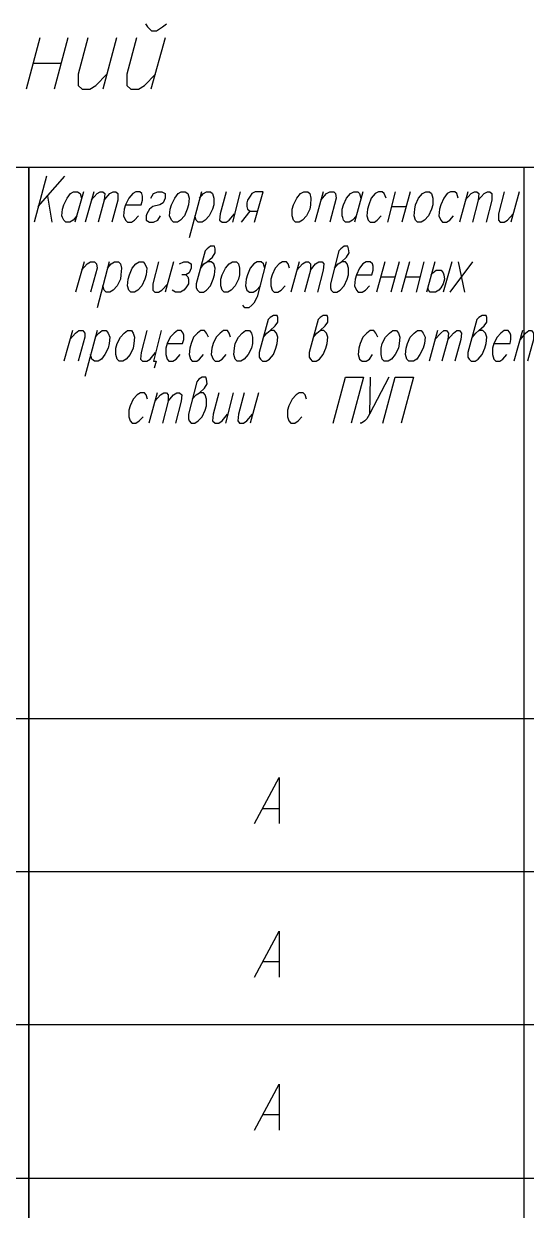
# Model space of a CAD drawing. Header units: millimetres. Extents: x 2185 to 8290, y 601 to 2456.
# Drawn here: x 4249 to 4288.9, y 1358.2 to 1452.3 of the extents above; entities that cross this region are included whole.
import ezdxf

# ---------------------------------------------------------------- set-up
doc = ezdxf.new("R2010")
doc.units = ezdxf.units.MM
doc.layers.add('PDF _НОВЫЙ', color=7, linetype='Continuous')
doc.layers.add('PDF _Спецификации', color=7, linetype='Continuous')

msp = doc.modelspace()

# ---------------------------------------------------------------- linework, layer by layer
at = {"layer": 'PDF _НОВЫЙ', "lineweight": 25}
for points in [[(4258.676, 1452.346), (4258.83, 1452.089), (4259.138, 1451.781), (4259.55, 1451.781), (4260.013, 1452.089), (4260.322, 1452.346)], [(4250.291, 1451.215), (4249.211, 1447.151)], [(4252.503, 1451.215), (4251.423, 1447.151)], [(4254.098, 1451.215), (4253.326, 1448.334), (4253.326, 1447.46), (4253.635, 1447.151), (4254.252, 1447.151), (4254.715, 1447.46), (4255.589, 1448.334)], [(4256.361, 1451.215), (4255.281, 1447.151)], [(4257.955, 1451.215), (4257.184, 1448.334), (4257.184, 1447.46), (4257.492, 1447.151), (4258.11, 1447.151), (4258.573, 1447.46), (4259.447, 1448.334)], [(4260.219, 1451.215), (4259.087, 1447.151)], [(4249.726, 1449.209), (4251.937, 1449.209)], [(4250.806, 1440.259), (4249.828, 1436.607)], [(4252.246, 1440.259), (4250.137, 1437.841)], [(4253.223, 1437.121), (4252.915, 1436.761), (4252.657, 1436.607), (4252.349, 1436.607), (4252.195, 1436.761), (4252.092, 1436.967), (4252.04, 1437.121), (4252.092, 1437.635), (4252.195, 1437.996), (4252.452, 1438.51), (4252.709, 1438.87), (4252.966, 1439.024), (4253.275, 1439.024), (4253.48, 1438.87), (4253.583, 1438.51)], [(4253.738, 1439.024), (4253.069, 1436.607)], [(4254.561, 1439.024), (4253.892, 1436.607)], [(4254.355, 1438.356), (4254.818, 1438.87), (4255.075, 1439.024), (4255.281, 1439.024), (4255.435, 1438.87), (4255.384, 1438.356), (4254.921, 1436.607)], [(4255.384, 1438.356), (4255.847, 1438.87), (4256.104, 1439.024), (4256.309, 1439.024), (4256.464, 1438.87), (4256.464, 1438.356), (4256.001, 1436.607)], [(4257.081, 1437.996), (4258.315, 1437.996), (4258.418, 1438.356), (4258.418, 1438.664), (4258.367, 1438.87), (4258.213, 1439.024), (4257.904, 1439.024), (4257.647, 1438.87), (4257.338, 1438.51), (4257.081, 1437.996), (4256.978, 1437.635), (4256.927, 1437.121), (4257.081, 1436.761), (4257.235, 1436.607), (4257.544, 1436.607), (4257.801, 1436.761), (4258.11, 1437.121)], [(4259.087, 1438.51), (4259.293, 1438.87), (4259.653, 1439.024), (4259.961, 1439.024), (4260.219, 1438.87), (4260.219, 1438.51), (4260.064, 1438.15), (4259.807, 1437.996), (4259.241, 1437.841), (4258.984, 1437.635), (4258.778, 1437.275), (4258.727, 1437.121), (4258.727, 1436.761), (4258.984, 1436.607), (4259.293, 1436.607), (4259.653, 1436.761), (4259.859, 1437.121)], [(4263.099, 1439.024), (4262.122, 1435.372)], [(4262.945, 1438.51), (4263.253, 1438.87), (4263.511, 1439.024), (4263.819, 1439.024), (4263.974, 1438.87), (4264.076, 1438.51), (4264.076, 1437.996), (4263.974, 1437.635), (4263.716, 1437.121), (4263.408, 1436.761), (4263.151, 1436.607), (4262.842, 1436.607), (4262.688, 1436.761), (4262.585, 1437.121)], [(4265.054, 1439.024), (4264.591, 1437.275), (4264.539, 1436.761), (4264.745, 1436.607), (4265.054, 1436.607), (4265.311, 1436.761), (4265.722, 1437.275)], [(4266.185, 1439.024), (4265.568, 1436.607)], [(4267.317, 1436.607), (4267.986, 1439.024), (4267.368, 1439.024), (4267.111, 1438.87), (4266.957, 1438.664), (4266.751, 1438.356), (4266.7, 1438.15), (4266.7, 1437.841), (4266.751, 1437.635), (4266.957, 1437.481), (4267.574, 1437.481)], [(4272.769, 1439.024), (4272.101, 1436.607)], [(4272.563, 1438.356), (4273.026, 1438.87), (4273.284, 1439.024), (4273.592, 1439.024), (4273.747, 1438.87), (4273.798, 1438.51), (4273.284, 1436.607)], [(4275.392, 1437.121), (4275.084, 1436.761), (4274.827, 1436.607), (4274.518, 1436.607), (4274.364, 1436.761), (4274.312, 1436.967), (4274.261, 1437.121), (4274.261, 1437.635), (4274.364, 1437.996), (4274.621, 1438.51), (4274.93, 1438.87), (4275.187, 1439.024), (4275.495, 1439.024), (4275.65, 1438.87), (4275.753, 1438.51)], [(4275.907, 1439.024), (4275.238, 1436.607)], [(4277.759, 1438.51), (4277.604, 1438.87), (4277.45, 1439.024), (4277.141, 1439.024), (4276.884, 1438.87), (4276.576, 1438.51), (4276.37, 1437.996), (4276.267, 1437.635), (4276.215, 1437.121), (4276.318, 1436.761), (4276.473, 1436.607), (4276.833, 1436.607), (4277.038, 1436.761), (4277.347, 1437.121)], [(4278.479, 1439.024), (4277.861, 1436.607)], [(4279.662, 1439.024), (4278.993, 1436.607)], [(4283.468, 1438.51), (4283.365, 1438.87), (4283.211, 1439.024), (4282.851, 1439.024), (4282.594, 1438.87), (4282.336, 1438.51), (4282.079, 1437.996), (4281.976, 1437.635), (4281.925, 1437.121), (4282.079, 1436.761), (4282.234, 1436.607), (4282.542, 1436.607), (4282.799, 1436.761), (4283.108, 1437.121)], [(4284.24, 1439.024), (4283.571, 1436.607)], [(4284.034, 1438.356), (4284.497, 1438.87), (4284.754, 1439.024), (4284.96, 1439.024), (4285.114, 1438.87), (4285.063, 1438.356), (4284.6, 1436.607)], [(4285.063, 1438.356), (4285.526, 1438.87), (4285.783, 1439.024), (4285.988, 1439.024), (4286.143, 1438.87), (4286.143, 1438.356), (4285.68, 1436.607)], [(4287.12, 1439.024), (4286.657, 1437.275), (4286.657, 1436.761), (4286.811, 1436.607), (4287.12, 1436.607), (4287.377, 1436.761), (4287.84, 1437.275)], [(4288.303, 1439.024), (4287.634, 1436.607)], [(4251.269, 1436.607), (4250.909, 1438.664)], [(4278.17, 1437.841), (4279.302, 1437.841)], [(4266.288, 1436.607), (4266.957, 1437.481)], [(4263.048, 1432.955), (4263.305, 1433.315), (4263.562, 1433.469), (4263.974, 1433.829), (4264.179, 1434.189), (4264.179, 1434.498), (4264.128, 1434.704), (4263.819, 1434.704), (4263.562, 1434.498), (4263.408, 1434.343), (4262.688, 1431.72), (4262.688, 1431.412), (4262.79, 1431.206), (4262.945, 1431.052), (4263.253, 1431.052), (4263.511, 1431.206), (4263.819, 1431.566), (4264.025, 1432.08), (4264.128, 1432.44), (4264.179, 1432.955), (4264.076, 1433.315), (4263.871, 1433.469), (4263.562, 1433.469)], [(4273.644, 1432.955), (4273.952, 1433.315), (4274.209, 1433.469), (4274.621, 1433.829), (4274.827, 1434.189), (4274.775, 1434.498), (4274.724, 1434.704), (4274.415, 1434.704), (4274.158, 1434.498), (4274.004, 1434.343), (4273.335, 1431.72), (4273.335, 1431.412), (4273.386, 1431.206), (4273.541, 1431.052), (4273.849, 1431.052), (4274.107, 1431.206), (4274.415, 1431.566), (4274.672, 1432.08), (4274.775, 1432.44), (4274.775, 1432.955), (4274.672, 1433.315), (4274.518, 1433.469), (4274.209, 1433.469)], [(4253.789, 1433.469), (4253.12, 1431.052)], [(4253.583, 1432.8), (4254.046, 1433.315), (4254.303, 1433.469), (4254.612, 1433.469), (4254.766, 1433.315), (4254.818, 1432.955), (4254.303, 1431.052)], [(4255.795, 1433.469), (4254.818, 1429.817)], [(4255.641, 1432.955), (4255.949, 1433.315), (4256.207, 1433.469), (4256.515, 1433.469), (4256.67, 1433.315), (4256.772, 1432.955), (4256.721, 1432.44), (4256.67, 1432.08), (4256.412, 1431.566), (4256.104, 1431.206), (4255.847, 1431.052), (4255.538, 1431.052), (4255.384, 1431.206), (4255.281, 1431.566)], [(4259.704, 1433.469), (4259.241, 1431.72), (4259.241, 1431.206), (4259.396, 1431.052), (4259.704, 1431.052), (4259.961, 1431.206), (4260.424, 1431.72)], [(4260.887, 1433.469), (4260.219, 1431.052)], [(4261.35, 1433.315), (4261.71, 1433.469), (4262.019, 1433.469), (4262.276, 1433.315), (4262.276, 1432.955), (4262.122, 1432.595), (4261.865, 1432.44), (4261.556, 1432.44)], [(4268.243, 1433.469), (4267.523, 1430.691), (4267.265, 1430.177), (4267.111, 1430.023), (4266.854, 1429.817), (4266.545, 1429.817), (4266.391, 1430.023)], [(4268.14, 1432.955), (4268.088, 1433.109), (4268.037, 1433.315), (4267.831, 1433.469), (4267.523, 1433.469), (4267.265, 1433.315), (4266.957, 1432.955), (4266.751, 1432.44), (4266.648, 1432.08), (4266.597, 1431.566), (4266.7, 1431.206), (4266.905, 1431.052), (4267.214, 1431.052), (4267.471, 1431.206), (4267.78, 1431.566)], [(4270.095, 1432.955), (4269.992, 1433.315), (4269.837, 1433.469), (4269.529, 1433.469), (4269.272, 1433.315), (4268.963, 1432.955), (4268.706, 1432.44), (4268.603, 1432.08), (4268.603, 1431.566), (4268.706, 1431.206), (4268.86, 1431.052), (4269.169, 1431.052), (4269.426, 1431.206), (4269.734, 1431.566)], [(4270.866, 1433.469), (4270.197, 1431.052)], [(4270.66, 1432.8), (4271.123, 1433.315), (4271.38, 1433.469), (4271.586, 1433.469), (4271.74, 1433.315), (4271.74, 1432.8), (4271.278, 1431.052)], [(4271.74, 1432.8), (4272.152, 1433.315), (4272.409, 1433.469), (4272.666, 1433.469), (4272.821, 1433.315), (4272.769, 1432.8), (4272.306, 1431.052)], [(4275.392, 1432.44), (4276.627, 1432.44), (4276.73, 1432.8), (4276.73, 1433.109), (4276.678, 1433.315), (4276.473, 1433.469), (4276.164, 1433.469), (4275.907, 1433.315), (4275.65, 1432.955), (4275.392, 1432.44), (4275.29, 1432.08), (4275.238, 1431.566), (4275.392, 1431.206), (4275.547, 1431.052), (4275.855, 1431.052), (4276.113, 1431.206), (4276.421, 1431.566)], [(4277.656, 1433.469), (4276.987, 1431.052)], [(4278.787, 1433.469), (4278.119, 1431.052)], [(4279.61, 1433.469), (4278.942, 1431.052)], [(4280.742, 1433.469), (4280.125, 1431.052)], [(4281.616, 1433.469), (4280.948, 1431.052)], [(4282.954, 1433.469), (4282.285, 1431.052)], [(4284.6, 1433.469), (4282.799, 1431.052)], [(4283.468, 1433.469), (4283.982, 1431.052)], [(4261.865, 1432.44), (4262.019, 1432.286), (4262.07, 1432.08), (4262.07, 1431.72), (4261.865, 1431.412), (4261.71, 1431.206), (4261.453, 1431.052), (4261.042, 1431.052), (4260.784, 1431.206)], [(4277.296, 1432.286), (4278.479, 1432.286)], [(4279.302, 1432.286), (4280.433, 1432.286)], [(4281.308, 1432.44), (4281.462, 1432.595), (4281.719, 1432.8), (4282.028, 1432.8), (4282.131, 1432.8), (4282.285, 1432.595), (4282.336, 1432.44), (4282.388, 1432.08), (4282.285, 1431.72), (4282.079, 1431.412), (4281.925, 1431.206), (4281.668, 1431.052), (4281.256, 1431.052), (4281.102, 1431.206), (4281.051, 1431.412)], [(4268.037, 1427.502), (4268.294, 1427.811), (4268.551, 1428.017), (4268.963, 1428.377), (4269.169, 1428.685), (4269.169, 1429.046), (4269.117, 1429.2), (4268.809, 1429.2), (4268.551, 1429.046), (4268.397, 1428.891), (4267.677, 1426.268), (4267.677, 1425.908), (4267.78, 1425.754), (4267.934, 1425.599), (4268.243, 1425.599), (4268.5, 1425.754), (4268.809, 1426.114), (4269.014, 1426.628), (4269.117, 1426.988), (4269.169, 1427.502), (4269.066, 1427.811), (4268.86, 1428.017), (4268.551, 1428.017)], [(4271.998, 1427.502), (4272.255, 1427.811), (4272.512, 1428.017), (4272.924, 1428.377), (4273.129, 1428.685), (4273.129, 1429.046), (4273.078, 1429.2), (4272.769, 1429.2), (4272.512, 1429.046), (4272.358, 1428.891), (4271.638, 1426.268), (4271.638, 1425.908), (4271.74, 1425.754), (4271.895, 1425.599), (4272.203, 1425.599), (4272.461, 1425.754), (4272.769, 1426.114), (4272.975, 1426.628), (4273.078, 1426.988), (4273.129, 1427.502), (4273.026, 1427.811), (4272.821, 1428.017), (4272.512, 1428.017)], [(4284.6, 1427.502), (4284.857, 1427.811), (4285.114, 1428.017), (4285.526, 1428.377), (4285.731, 1428.685), (4285.731, 1429.046), (4285.68, 1429.2), (4285.371, 1429.2), (4285.114, 1429.046), (4284.96, 1428.891), (4284.24, 1426.268), (4284.24, 1425.908), (4284.342, 1425.754), (4284.497, 1425.599), (4284.805, 1425.599), (4285.063, 1425.754), (4285.371, 1426.114), (4285.577, 1426.628), (4285.68, 1426.988), (4285.731, 1427.502), (4285.628, 1427.811), (4285.423, 1428.017), (4285.114, 1428.017)], [(4252.863, 1428.017), (4252.195, 1425.599)], [(4252.657, 1427.297), (4253.12, 1427.811), (4253.378, 1428.017), (4253.686, 1428.017), (4253.84, 1427.811), (4253.84, 1427.502), (4253.326, 1425.599)], [(4254.818, 1428.017), (4253.84, 1424.365)], [(4254.663, 1427.502), (4254.972, 1427.811), (4255.229, 1428.017), (4255.538, 1428.017), (4255.692, 1427.811), (4255.847, 1427.502), (4255.795, 1426.988), (4255.692, 1426.628), (4255.435, 1426.114), (4255.178, 1425.754), (4254.921, 1425.599), (4254.612, 1425.599), (4254.406, 1425.754), (4254.303, 1426.114)], [(4258.778, 1428.017), (4258.315, 1426.268), (4258.264, 1425.754), (4258.418, 1425.599), (4258.778, 1425.599), (4259.036, 1425.754), (4259.447, 1426.268)], [(4259.91, 1428.017), (4259.293, 1425.599), (4259.499, 1425.599), (4259.344, 1425.033)], [(4260.373, 1426.988), (4261.607, 1426.988), (4261.71, 1427.297), (4261.71, 1427.657), (4261.659, 1427.811), (4261.505, 1428.017), (4261.196, 1428.017), (4260.939, 1427.811), (4260.63, 1427.502), (4260.373, 1426.988), (4260.27, 1426.628), (4260.27, 1426.114), (4260.373, 1425.754), (4260.527, 1425.599), (4260.836, 1425.599), (4261.093, 1425.754), (4261.402, 1426.114)], [(4263.665, 1427.502), (4263.511, 1427.811), (4263.356, 1428.017), (4263.048, 1428.017), (4262.79, 1427.811), (4262.482, 1427.502), (4262.276, 1426.988), (4262.173, 1426.628), (4262.122, 1426.114), (4262.225, 1425.754), (4262.379, 1425.599), (4262.739, 1425.599), (4262.945, 1425.754), (4263.253, 1426.114)], [(4265.414, 1427.502), (4265.311, 1427.811), (4265.157, 1428.017), (4264.848, 1428.017), (4264.591, 1427.811), (4264.282, 1427.502), (4264.025, 1426.988), (4263.922, 1426.628), (4263.871, 1426.114), (4264.025, 1425.754), (4264.179, 1425.599), (4264.488, 1425.599), (4264.745, 1425.754), (4265.054, 1426.114)], [(4277.09, 1427.502), (4276.936, 1427.811), (4276.781, 1428.017), (4276.473, 1428.017), (4276.215, 1427.811), (4275.907, 1427.502), (4275.701, 1426.988), (4275.598, 1426.628), (4275.547, 1426.114), (4275.65, 1425.754), (4275.855, 1425.599), (4276.164, 1425.599), (4276.421, 1425.754), (4276.678, 1426.114)], [(4281.822, 1428.017), (4281.153, 1425.599)], [(4281.616, 1427.297), (4282.079, 1427.811), (4282.336, 1428.017), (4282.542, 1428.017), (4282.697, 1427.811), (4282.645, 1427.297), (4282.182, 1425.599)], [(4282.645, 1427.297), (4283.108, 1427.811), (4283.365, 1428.017), (4283.571, 1428.017), (4283.725, 1427.811), (4283.674, 1427.297), (4283.211, 1425.599)], [(4286.297, 1426.988), (4287.583, 1426.988), (4287.634, 1427.297), (4287.634, 1427.657), (4287.583, 1427.811), (4287.429, 1428.017), (4287.12, 1428.017), (4286.863, 1427.811), (4286.554, 1427.502), (4286.297, 1426.988), (4286.194, 1426.628), (4286.194, 1426.114), (4286.297, 1425.754), (4286.451, 1425.599), (4286.76, 1425.599), (4287.017, 1425.754), (4287.326, 1426.114)], [(4288.56, 1428.017), (4287.892, 1425.599)], [(4288.406, 1427.297), (4288.817, 1427.811), (4289.075, 1428.017), (4289.28, 1428.017), (4289.435, 1427.811), (4289.435, 1427.297), (4288.972, 1425.599)], [(4262.379, 1422.564), (4262.688, 1422.925), (4262.945, 1423.079), (4263.356, 1423.439), (4263.562, 1423.799), (4263.511, 1424.159), (4263.459, 1424.313), (4263.151, 1424.313), (4262.893, 1424.159), (4262.739, 1423.953), (4262.07, 1421.381), (4262.07, 1421.021), (4262.122, 1420.867), (4262.276, 1420.661), (4262.585, 1420.661), (4262.842, 1420.867), (4263.151, 1421.176), (4263.408, 1421.69), (4263.511, 1422.05), (4263.511, 1422.564), (4263.408, 1422.925), (4263.253, 1423.079), (4262.945, 1423.079)], [(4273.541, 1420.661), (4274.518, 1424.313), (4275.958, 1424.313), (4274.981, 1420.661)], [(4277.964, 1424.313), (4276.421, 1421.381), (4276.215, 1421.021), (4276.061, 1420.867), (4275.804, 1420.661), (4275.701, 1420.661)], [(4276.473, 1424.313), (4276.421, 1421.381)], [(4277.501, 1420.661), (4278.479, 1424.313), (4279.919, 1424.313), (4278.942, 1420.661)], [(4258.83, 1422.564), (4258.727, 1422.925), (4258.573, 1423.079), (4258.264, 1423.079), (4258.007, 1422.925), (4257.698, 1422.564), (4257.441, 1422.05), (4257.338, 1421.69), (4257.338, 1421.176), (4257.441, 1420.867), (4257.595, 1420.661), (4257.904, 1420.661), (4258.161, 1420.867), (4258.47, 1421.176)], [(4259.601, 1423.079), (4258.933, 1420.661)], [(4259.396, 1422.41), (4259.859, 1422.925), (4260.116, 1423.079), (4260.322, 1423.079), (4260.476, 1422.925), (4260.476, 1422.41), (4260.013, 1420.661)], [(4260.476, 1422.41), (4260.887, 1422.925), (4261.145, 1423.079), (4261.35, 1423.079), (4261.556, 1422.925), (4261.505, 1422.41), (4261.042, 1420.661)], [(4264.488, 1423.079), (4264.025, 1421.381), (4263.974, 1420.867), (4264.179, 1420.661), (4264.488, 1420.661), (4264.745, 1420.867), (4265.157, 1421.381)], [(4265.62, 1423.079), (4265.002, 1420.661)], [(4266.494, 1423.079), (4266.031, 1421.381), (4265.98, 1420.867), (4266.134, 1420.661), (4266.442, 1420.661), (4266.7, 1420.867), (4267.163, 1421.381)], [(4267.626, 1423.079), (4266.957, 1420.661)], [(4271.432, 1422.564), (4271.329, 1422.925), (4271.175, 1423.079), (4270.866, 1423.079), (4270.609, 1422.925), (4270.3, 1422.564), (4270.043, 1422.05), (4269.94, 1421.69), (4269.94, 1421.176), (4270.043, 1420.867), (4270.197, 1420.661), (4270.506, 1420.661), (4270.763, 1420.867), (4271.072, 1421.176)], [(4267.317, 1388.925), (4269.272, 1392.577), (4269.272, 1388.925)], [(4267.986, 1390.108), (4269.22, 1390.108)], [(4267.317, 1376.734), (4269.272, 1380.386), (4269.272, 1376.734)], [(4267.986, 1377.969), (4269.22, 1377.969)], [(4267.317, 1364.595), (4269.272, 1368.247), (4269.272, 1364.595)], [(4267.986, 1365.83), (4269.22, 1365.83)]]:
    msp.add_lwpolyline(points, dxfattribs=at)
for points in [[(4261.505, 1439.024), (4261.813, 1439.024), (4262.019, 1438.87), (4262.122, 1438.51), (4262.07, 1437.996), (4261.967, 1437.635), (4261.762, 1437.121), (4261.453, 1436.761), (4261.196, 1436.607), (4260.887, 1436.607), (4260.733, 1436.761), (4260.579, 1437.121), (4260.63, 1437.635), (4260.733, 1437.996), (4260.99, 1438.51), (4261.247, 1438.87)], [(4271.226, 1439.024), (4271.535, 1439.024), (4271.689, 1438.87), (4271.792, 1438.51), (4271.74, 1437.996), (4271.689, 1437.635), (4271.432, 1437.121), (4271.123, 1436.761), (4270.866, 1436.607), (4270.557, 1436.607), (4270.403, 1436.761), (4270.3, 1437.121), (4270.3, 1437.635), (4270.403, 1437.996), (4270.66, 1438.51), (4270.969, 1438.87)], [(4280.896, 1439.024), (4281.205, 1439.024), (4281.359, 1438.87), (4281.462, 1438.51), (4281.462, 1437.996), (4281.359, 1437.635), (4281.102, 1437.121), (4280.793, 1436.761), (4280.536, 1436.607), (4280.228, 1436.607), (4280.073, 1436.761), (4279.97, 1437.121), (4280.022, 1437.635), (4280.073, 1437.996), (4280.33, 1438.51), (4280.639, 1438.87)], [(4258.161, 1433.469), (4258.47, 1433.469), (4258.624, 1433.315), (4258.778, 1432.955), (4258.727, 1432.44), (4258.624, 1432.08), (4258.367, 1431.566), (4258.058, 1431.206), (4257.801, 1431.052), (4257.492, 1431.052), (4257.338, 1431.206), (4257.235, 1431.566), (4257.287, 1432.08), (4257.39, 1432.44), (4257.595, 1432.955), (4257.904, 1433.315)], [(4265.568, 1433.469), (4265.877, 1433.469), (4266.031, 1433.315), (4266.134, 1432.955), (4266.134, 1432.44), (4266.031, 1432.08), (4265.774, 1431.566), (4265.465, 1431.206), (4265.208, 1431.052), (4264.899, 1431.052), (4264.745, 1431.206), (4264.642, 1431.566), (4264.642, 1432.08), (4264.745, 1432.44), (4265.002, 1432.955), (4265.311, 1433.315)], [(4257.235, 1428.017), (4257.544, 1428.017), (4257.698, 1427.811), (4257.801, 1427.502), (4257.75, 1426.988), (4257.698, 1426.628), (4257.441, 1426.114), (4257.132, 1425.754), (4256.875, 1425.599), (4256.567, 1425.599), (4256.412, 1425.754), (4256.309, 1426.114), (4256.309, 1426.628), (4256.412, 1426.988), (4256.67, 1427.502), (4256.978, 1427.811)], [(4266.597, 1428.017), (4266.905, 1428.017), (4267.06, 1427.811), (4267.163, 1427.502), (4267.163, 1426.988), (4267.06, 1426.628), (4266.803, 1426.114), (4266.494, 1425.754), (4266.237, 1425.599), (4265.928, 1425.599), (4265.774, 1425.754), (4265.671, 1426.114), (4265.722, 1426.628), (4265.774, 1426.988), (4266.031, 1427.502), (4266.34, 1427.811)], [(4278.273, 1428.017), (4278.582, 1428.017), (4278.736, 1427.811), (4278.839, 1427.502), (4278.787, 1426.988), (4278.736, 1426.628), (4278.479, 1426.114), (4278.17, 1425.754), (4277.913, 1425.599), (4277.604, 1425.599), (4277.45, 1425.754), (4277.347, 1426.114), (4277.347, 1426.628), (4277.45, 1426.988), (4277.707, 1427.502), (4278.016, 1427.811)], [(4280.228, 1428.017), (4280.536, 1428.017), (4280.69, 1427.811), (4280.845, 1427.502), (4280.793, 1426.988), (4280.69, 1426.628), (4280.433, 1426.114), (4280.176, 1425.754), (4279.919, 1425.599), (4279.559, 1425.599), (4279.405, 1425.754), (4279.302, 1426.114), (4279.353, 1426.628), (4279.456, 1426.988), (4279.662, 1427.502), (4279.97, 1427.811)]]:
    msp.add_lwpolyline(points, close=True, dxfattribs=at)
at = {"layer": 'PDF _Спецификации', "lineweight": 25}
msp.add_lwpolyline([(4361.549, 1275.764), (4133.993, 1275.764), (4133.993, 1440.979), (4361.549, 1440.979)], close=True, dxfattribs=at)
for points in [[(4249.417, 1275.764), (4249.417, 1440.979), (4249.417, 1300.042)], [(4288.663, 1440.979), (4288.663, 1275.764)], [(4133.993, 1397.258), (4361.549, 1397.258)], [(4133.993, 1385.118), (4361.549, 1385.118)], [(4133.993, 1372.979), (4361.549, 1372.979)], [(4133.993, 1360.789), (4361.549, 1360.789)]]:
    msp.add_lwpolyline(points, dxfattribs=at)

doc.saveas('drawing.dxf')
